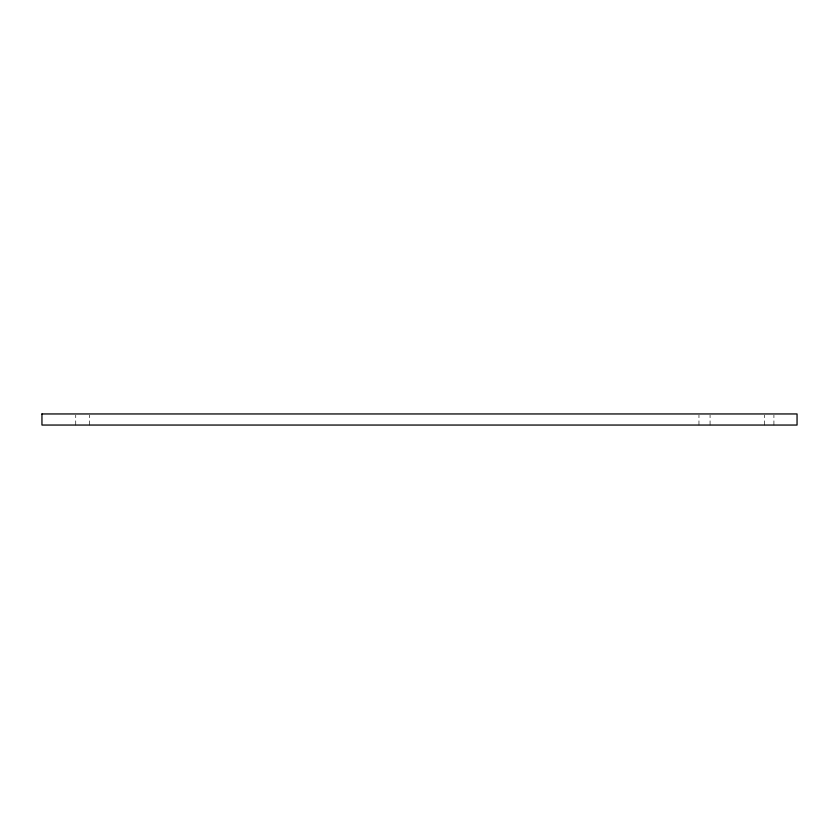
<?xml version="1.0" encoding="UTF-8"?>
<svg xmlns="http://www.w3.org/2000/svg" width="839" height="839" viewBox="0 0 839 839"><rect width="100%" height="100%" fill="white"/><g stroke="black" fill="none" stroke-linecap="round" stroke-linejoin="round"><path stroke-width="0.63" stroke-dasharray="4.2 3.15" d="M75.73 425.048L75.73 415.179M89.605 425.048L89.605 415.179M698.96 425.048L698.96 415.179M710.067 425.048L710.067 415.179M764.665 425.048L764.665 415.179M773.915 425.048L773.915 415.179"/><path stroke-width="1.26" d="M41.95 413.952L41.95 425.048L797.05 425.048L797.05 413.952L41.95 413.952"/></g></svg>
